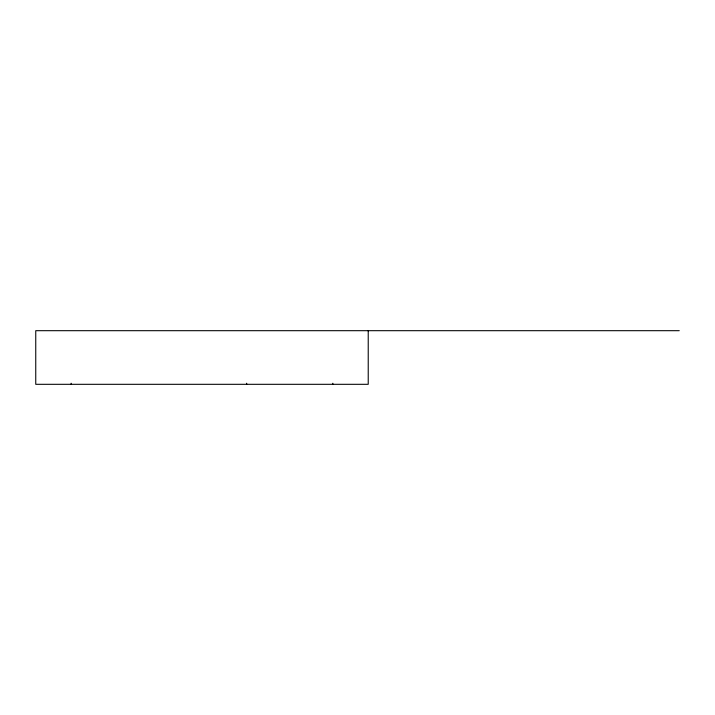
<?xml version="1.0" encoding="UTF-8"?>
<svg xmlns="http://www.w3.org/2000/svg" width="715" height="715" viewBox="0 0 715 715"><rect width="100%" height="100%" fill="white"/><g stroke="black" fill="none" stroke-linecap="round" stroke-linejoin="round"><path stroke-width="1.07" d="M679.25 330.688L35.75 330.688L35.75 384.312L368.225 384.312L368.225 330.688M332.832 383.24L332.832 384.312M246.675 383.24L246.675 384.312M71.142 383.24L71.142 384.312"/></g></svg>
